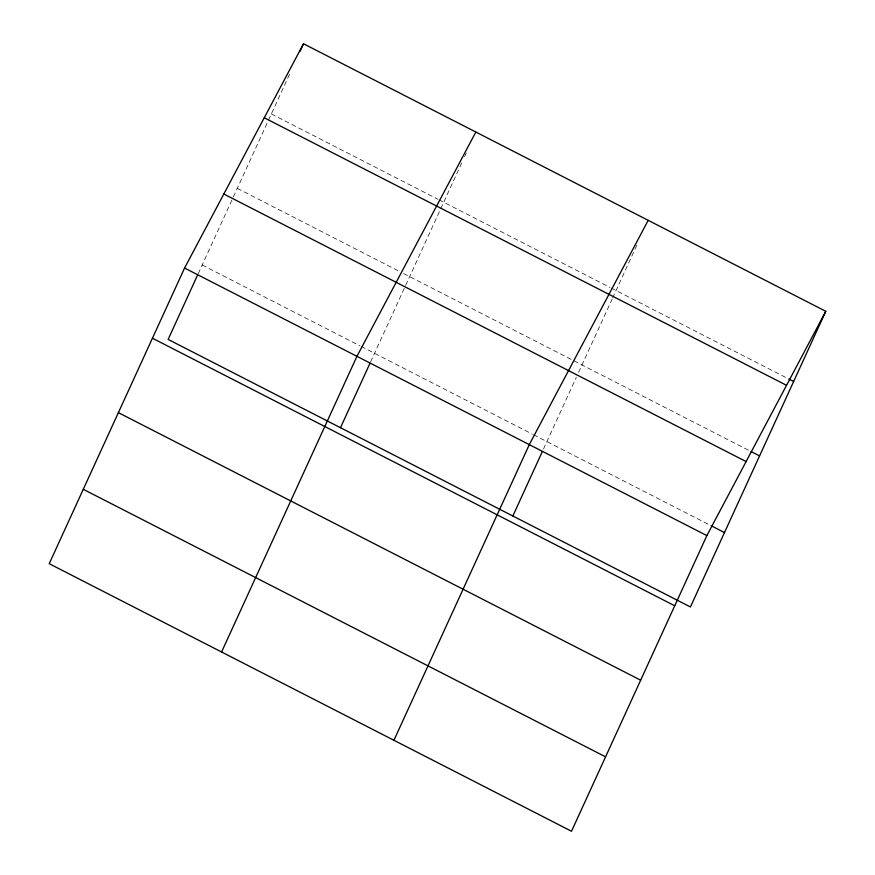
<?xml version="1.0" encoding="UTF-8"?>
<svg xmlns="http://www.w3.org/2000/svg" width="875" height="875" viewBox="0 0 875 875"><rect width="100%" height="100%" fill="white"/><g stroke="black" fill="none" stroke-linecap="round" stroke-linejoin="round"><path stroke-width="0.66" stroke-dasharray="4.38 3.28" d="M198.22 273.689L232.761 198.242M233.33 197.006L267.947 121.384M268.516 120.148L290.522 72.078M370.573 361.977L405.114 286.53M405.683 285.294L462.317 161.602M464.57 156.669L466.266 152.983M543.495 449.028L576.341 377.3M578.605 372.356L612.095 299.217M612.653 297.97L638.05 242.506M271.348 113.947L437.642 199.128M438.856 199.752L609.995 287.427M611.209 288.039L787.566 378.383M237.289 188.355L398.716 271.042M403.572 273.536L749.853 450.92M202.191 265.005L359.986 345.844M361.2 346.456L532.339 434.131M533.553 434.755L709.887 525.087"/><path stroke-width="1.31" d="M184.581 268.034L49.219 563.697L571.506 831.25L706.869 535.587L825.781 311.303L303.494 43.75L184.581 268.034L706.869 535.587M197.652 274.925L168.131 339.412L690.419 606.966L825.781 311.303M300.114 51.144L303.494 43.75M221.572 651.995L356.934 356.333L475.847 132.037M340.484 427.7L370.005 363.223M393.925 740.283L529.298 444.62L648.2 220.336M512.837 515.998L542.358 451.511M788.78 379.006L793.647 381.5M264.25 117.764L786.538 385.317M751.067 451.544L759.577 455.897M223.825 194.02L746.112 461.573M711.102 525.711L724.478 532.558M152.447 338.231L674.734 605.784M118.377 412.639L640.664 680.192M83.278 489.3L605.577 756.842"/></g></svg>
